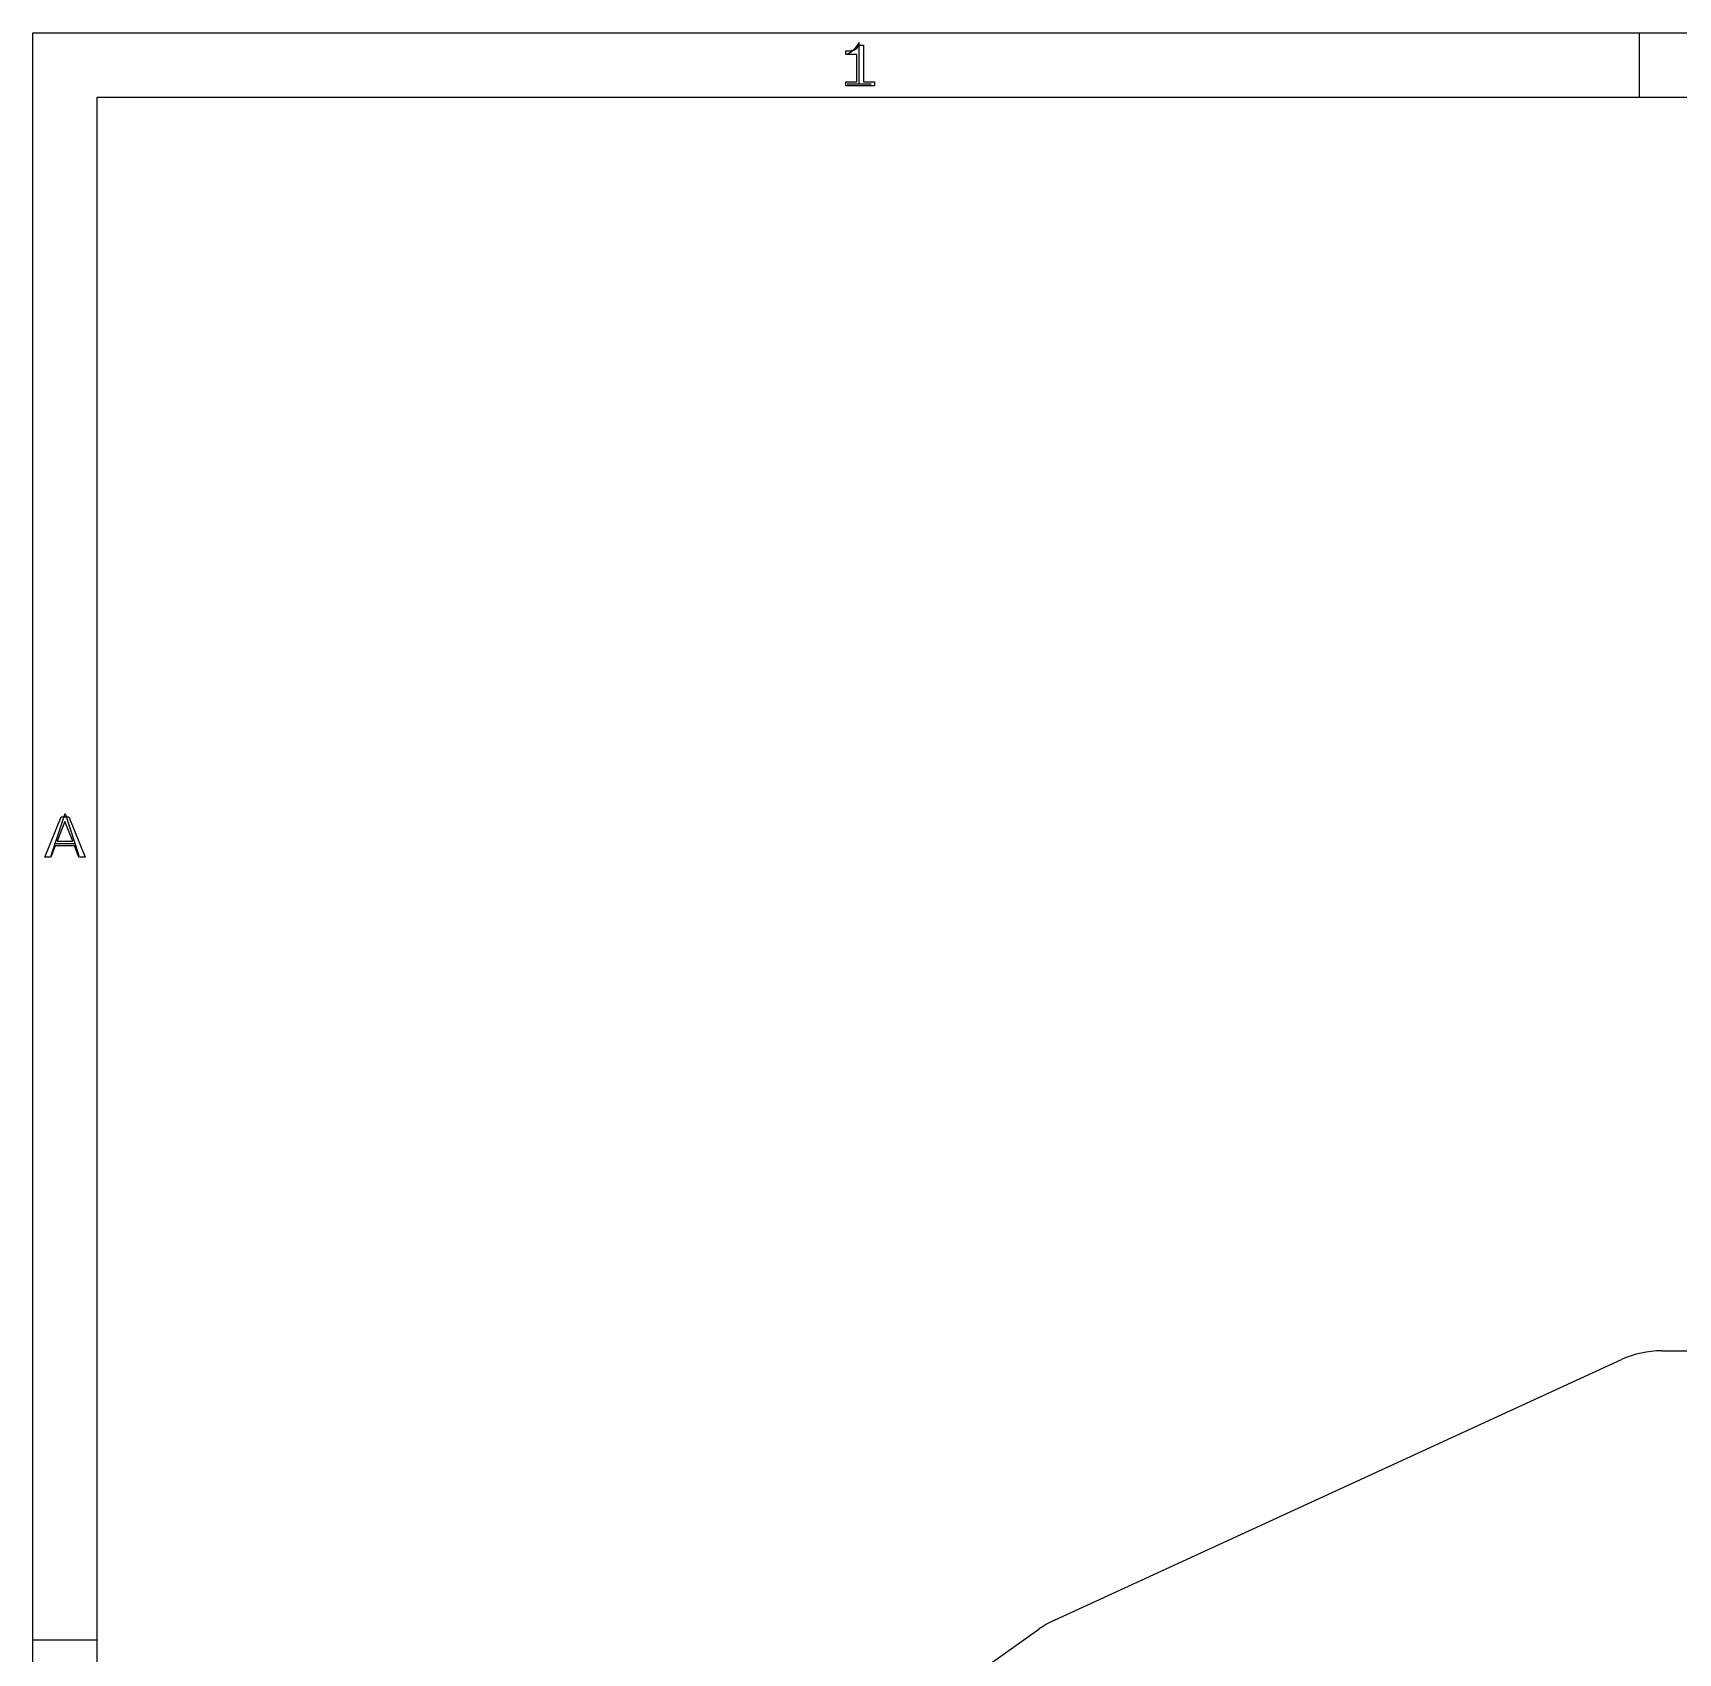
# Model space of a CAD drawing. Header units: millimetres. Extents: x 0 to 277, y 107 to 297.
# Drawn here: x 0.1 to 51.3, y 246.5 to 296.9 of the extents above; entities that cross this region are included whole.
import ezdxf

# ---------------------------------------------------------------- set-up
doc = ezdxf.new("R2010")
doc.units = ezdxf.units.MM
doc.layers.add('Layer_1', color=7, linetype='CONTINUOUS')

msp = doc.modelspace()

# ---------------------------------------------------------------- linework, layer by layer
at = {"layer": 'Layer_1', "color": 7}
for points in [[(0.075, 296.925), (277.0772, 296.925), (277.0772, 106.9178), (0.075, 106.9178)], [(0.075, 296.925), (277.0772, 296.925), (277.0772, 106.9178), (0.075, 106.9178)], [(0.075, 296.925), (277.0772, 296.925), (277.0772, 106.9178), (0.075, 106.9178)], [(2.075, 294.925), (275.0772, 294.925), (275.0772, 108.9178), (2.075, 108.9178)], [(2.075, 294.925), (275.0772, 294.925), (275.0772, 108.9178), (2.075, 108.9178)], [(2.075, 294.925), (275.0772, 294.925), (275.0772, 108.9178), (2.075, 108.9178)], [(1.702927, 271.274998), (1.506351, 271.274998), (1.370331, 271.626229), (0.770353, 271.626229), (0.634333, 271.274998), (0.447073, 271.274998), (0.952023, 272.535196), (1.197977, 272.535196)], [(1.702927, 271.274998), (1.506351, 271.274998), (1.370331, 271.626229), (0.770353, 271.626229), (0.634333, 271.274998), (0.447073, 271.274998), (0.952023, 272.535196), (1.197977, 272.535196)], [(1.702927, 271.274998), (1.506351, 271.274998), (1.370331, 271.626229), (0.770353, 271.626229), (0.634333, 271.274998), (0.447073, 271.274998), (0.952023, 272.535196), (1.197977, 272.535196)], [(1.313501, 271.770106), (1.070342, 272.388779), (0.826251, 271.770106)], [(1.313501, 271.770106), (1.070342, 272.388779), (0.826251, 271.770106)], [(1.313501, 271.770106), (1.070342, 272.388779), (0.826251, 271.770106)]]:
    msp.add_lwpolyline(points, close=True, dxfattribs=at)
for points in [[(25.7927, 295.3314), (25.7927, 296.6314), (25.6689, 296.4457), (25.5451, 296.3219), (25.4213, 296.26)], [(25.7927, 295.3314), (25.7927, 296.6314), (25.6689, 296.4457), (25.5451, 296.3219), (25.4213, 296.26)], [(25.7927, 295.3314), (25.7927, 296.6314), (25.6689, 296.4457), (25.5451, 296.3219), (25.4213, 296.26)], [(25.760526, 296.539471), (25.930538, 296.539471), (25.930538, 295.403686), (26.26398, 295.403686), (26.263986, 295.275)], [(25.760526, 296.539471), (25.930538, 296.539471), (25.930538, 295.403686), (26.26398, 295.403686), (26.263986, 295.275)], [(25.760526, 296.539471), (25.930538, 296.539471), (25.930538, 295.403686), (26.26398, 295.403686), (26.263986, 295.275)], [(50.075, 294.925), (50.075, 296.925)], [(50.075, 294.925), (50.075, 296.925)], [(50.075, 294.925), (50.075, 296.925)], [(26.263986, 295.275), (25.379925, 295.275), (25.379925, 295.403644), (25.719948, 295.403644), (25.719948, 296.248289), (25.379925, 296.248289), (25.379925, 296.363391)], [(26.263986, 295.275), (25.379925, 295.275), (25.379925, 295.403644), (25.719948, 295.403644), (25.719948, 296.248289), (25.379925, 296.248289), (25.379925, 296.363391)], [(26.263986, 295.275), (25.379925, 295.275), (25.379925, 295.403644), (25.719948, 295.403644), (25.719948, 296.248289), (25.379925, 296.248289), (25.379925, 296.363391)], [(26.1642, 295.3314), (25.4213, 295.3314)], [(26.1642, 295.3314), (25.4213, 295.3314)], [(26.1642, 295.3314), (25.4213, 295.3314)], [(0.6417, 271.3314), (1.075, 272.6314), (1.5083, 271.3314)], [(0.6417, 271.3314), (1.075, 272.6314), (1.5083, 271.3314)], [(0.6417, 271.3314), (1.075, 272.6314), (1.5083, 271.3314)], [(0.7655, 271.7028), (1.3845, 271.7028)], [(0.7655, 271.7028), (1.3845, 271.7028)], [(0.7655, 271.7028), (1.3845, 271.7028)], [(31.8671, 247.5316), (49.5151, 255.6402)], [(50.7676, 255.9141), (67.7804, 255.9141)], [(0.075, 246.925), (2.075, 246.925)], [(0.075, 246.925), (2.075, 246.925)], [(0.075, 246.925), (2.075, 246.925)], [(13.8738, 234.8111), (31.382, 247.2511)]]:
    msp.add_lwpolyline(points, dxfattribs=at)
for points in [[(25.726526, 296.451451), (25.746273, 296.473458), (25.757606, 296.502798), (25.760526, 296.539471)], [(25.726526, 296.451451), (25.746273, 296.473458), (25.757606, 296.502798), (25.760526, 296.539471)], [(25.726526, 296.451451), (25.746273, 296.473458), (25.757606, 296.502798), (25.760526, 296.539471)], [(25.379925, 296.363391), (25.425992, 296.363391), (25.47535, 296.366224), (25.527999, 296.371891)], [(25.379925, 296.363391), (25.425992, 296.363391), (25.47535, 296.366224), (25.527999, 296.371891)], [(25.379925, 296.363391), (25.425992, 296.363391), (25.47535, 296.366224), (25.527999, 296.371891)], [(25.527999, 296.371891), (25.580646, 296.378091), (25.620498, 296.386838), (25.647556, 296.398131)], [(25.527999, 296.371891), (25.580646, 296.378091), (25.620498, 296.386838), (25.647556, 296.398131)], [(25.527999, 296.371891), (25.580646, 296.378091), (25.620498, 296.386838), (25.647556, 296.398131)], [(25.647556, 296.398131), (25.681189, 296.412238), (25.707513, 296.430011), (25.726526, 296.451451)], [(25.647556, 296.398131), (25.681189, 296.412238), (25.707513, 296.430011), (25.726526, 296.451451)], [(25.647556, 296.398131), (25.681189, 296.412238), (25.707513, 296.430011), (25.726526, 296.451451)], [(50.7676, 255.9141), (50.335241, 255.914122), (49.907985, 255.820688), (49.5151, 255.6402)], [(31.8671, 247.5316), (31.697003, 247.453439), (31.534595, 247.359529), (31.382, 247.2511)]]:
    msp.add_open_spline(points, degree=3, dxfattribs=at)

doc.saveas('drawing.dxf')
